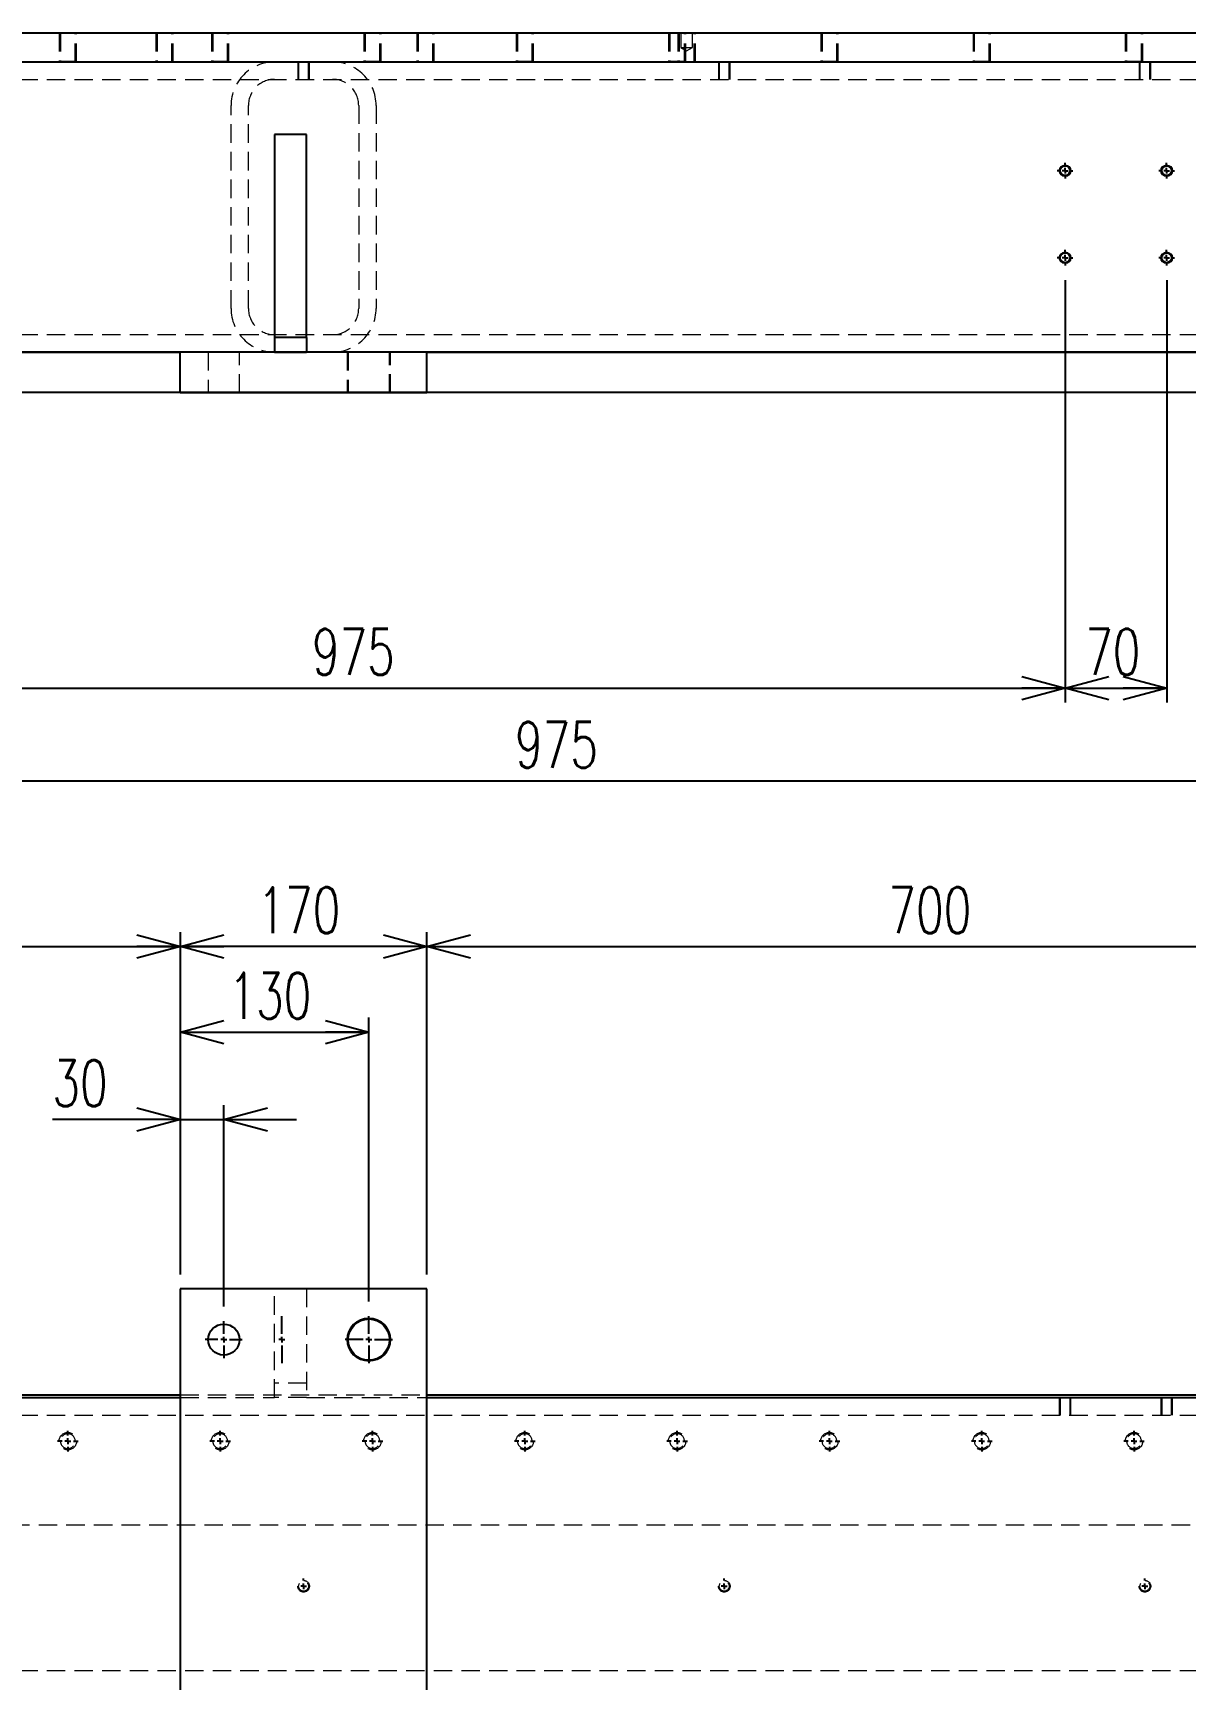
# Model space of a CAD drawing. Header units: millimetres. Extents: x 30 to 8380, y 30 to 5898.
# Drawn here: x 6389 to 7183, y 1887 to 3021 of the extents above; entities that cross this region are included whole.
import ezdxf

# ---------------------------------------------------------------- set-up
doc = ezdxf.new("R2010")
doc.units = ezdxf.units.MM
doc.header["$LTSCALE"] = 10
doc.linetypes.add('HIDDEN', pattern=[1.905, 1.27, -0.635])
doc.layers.add('FORMAT', color=7, linetype='Continuous')
doc.styles.add('SLDTEXTSTYLE0', font='TXT', dxfattribs={"width": 0.7, "bigfont": 'bigfont'})
doc.dimstyles.new('SLDDIMSTYLE2', dxfattribs={"dimtxt": 36.380208, "dimasz": 30, "dimexe": 0, "dimexo": 0.0625, "dimgap": 9.095052, "dimtad": 3, "dimrnd": 1e-09, "dimzin": 12, "dimdsep": 46, "dimtxsty": 'SLDTEXTSTYLE0', "dimblk1": 'OPEN30', "dimblk2": 'OPEN30', "dimsah": 1, "dimcen": 0.09, "dimadec": 0, "dimazin": 3, "dimtfac": 1, "dimtdec": 3, "dimtmove": 0, "dimatfit": 0, "dimldrblk": 'OPEN30', "dimfxl": 1, "dimfrac": 2, "dimtolj": 1, "dimtzin": 12, "dimarcsym": 0})
doc.dimstyles.new('SLDDIMSTYLE3', dxfattribs={"dimtxt": 36.380208, "dimasz": 30, "dimexe": 0, "dimexo": 0.0625, "dimgap": 9.095052, "dimtad": 3, "dimrnd": 1e-09, "dimzin": 12, "dimdsep": 46, "dimtxsty": 'SLDTEXTSTYLE0', "dimblk1": 'OPEN30', "dimblk2": 'OPEN30', "dimsah": 1, "dimcen": 0.09, "dimadec": 0, "dimazin": 3, "dimtfac": 1, "dimtdec": 3, "dimtofl": 0, "dimtmove": 0, "dimatfit": 3, "dimldrblk": 'OPEN30', "dimfxl": 1, "dimfrac": 2, "dimtolj": 1, "dimtzin": 12, "dimarcsym": 0})

# ---------------------------------------------------------------- blocks, each defined once
blk = doc.blocks.new('_Open30')
at = {"color": 0, "linetype": 'ByBlock', "lineweight": -2}
for p, q in [((-1, 0.267949), (0, 0)), ((0, 0), (-1, -0.267949)), ((0, 0), (-1, 0))]:
    blk.add_line(p, q, dxfattribs=at)
blk = doc.blocks.new('_D_2')
at = {"layer": 'FORMAT', "transparency": 16777216}
for p, q in [((2744.3, 2801.5), (2744.3, 2851.5)), ((7350.5, 2801.5), (2734.3, 2801.5)), ((2744.3, 2773.5), (2744.3, 2801.5)), ((7350.5, 2773.5), (2734.3, 2773.5)), ((2744.3, 2773.5), (2744.3, 2679.9))]:
    blk.add_line(p, q, dxfattribs=at)
for centre, start, end in [((2723.1, 2684.9), 63.4349, 116.5651), ((2723.1, 2727.2), 243.4349, 296.5651)]:
    blk.add_arc(centre, 47.3, start, end, dxfattribs=at)
at = {"layer": 'FORMAT', "transparency": 16777216, "xscale": 30, "yscale": 30}
for p, rotation in [((2744.3, 2801.5, -530), 270), ((2744.3, 2773.5, -530), 90)]:
    blk.add_blockref('_Open30', p, dxfattribs=dict(at, rotation=rotation))
at = {"layer": 'FORMAT', "transparency": 16777216, "insert": (2703.3, 2684.9), "char_height": 31.75, "attachment_point": 1, "rotation": 90, "style": 'SLDTEXTSTYLE0'}
blk.add_mtext('28', dxfattribs=at)
blk = doc.blocks.new('_D_16')
at = {"layer": 'FORMAT', "transparency": 16777216}
for p, q in [((6125.5, 2851.1), (6125.5, 2559.8)), ((7100.5, 2851.1), (7100.5, 2559.8)), ((6125.5, 2569.8), (7100.5, 2569.8))]:
    blk.add_line(p, q, dxfattribs=at)
at = {"layer": 'FORMAT', "transparency": 16777216, "xscale": 30, "yscale": 30, "rotation": 180}
blk.add_blockref('_Open30', (6125.5, 2569.8, -530), dxfattribs=at)
at = {"layer": 'FORMAT', "transparency": 16777216, "xscale": 30, "yscale": 30}
blk.add_blockref('_Open30', (7100.5, 2569.8, -530), dxfattribs=at)
at = {"layer": 'FORMAT', "transparency": 16777216, "insert": (6581.2, 2610.7), "char_height": 31.75, "attachment_point": 1, "style": 'SLDTEXTSTYLE0'}
blk.add_mtext('975', dxfattribs=at)
blk = doc.blocks.new('_D_17')
at = {"layer": 'FORMAT', "transparency": 16777216}
for p, q in [((7100.5, 2851.1), (7100.5, 2559.8)), ((7170.5, 2851.1), (7170.5, 2559.8)), ((7100.5, 2569.8), (7170.5, 2569.8))]:
    blk.add_line(p, q, dxfattribs=at)
at = {"layer": 'FORMAT', "transparency": 16777216, "xscale": 30, "yscale": 30, "rotation": 180}
blk.add_blockref('_Open30', (7100.5, 2569.8, -530), dxfattribs=at)
at = {"layer": 'FORMAT', "transparency": 16777216, "xscale": 30, "yscale": 30}
blk.add_blockref('_Open30', (7170.5, 2569.8, -530), dxfattribs=at)
at = {"layer": 'FORMAT', "transparency": 16777216, "insert": (7114.3, 2610.7), "char_height": 31.75, "attachment_point": 1, "style": 'SLDTEXTSTYLE0'}
blk.add_mtext('70', dxfattribs=at)
blk = doc.blocks.new('_D_20')
at = {"layer": 'FORMAT', "transparency": 16777216}
for p, q in [((6265.5, 2835.2), (6265.5, 2495.8)), ((7240.5, 2835.2), (7240.5, 2495.8)), ((7240.5, 2505.8), (6265.5, 2505.8))]:
    blk.add_line(p, q, dxfattribs=at)
at = {"layer": 'FORMAT', "transparency": 16777216, "xscale": 30, "yscale": 30, "rotation": 180}
blk.add_blockref('_Open30', (6265.5, 2505.8, -530), dxfattribs=at)
at = {"layer": 'FORMAT', "transparency": 16777216, "xscale": 30, "yscale": 30}
blk.add_blockref('_Open30', (7240.5, 2505.8, -530), dxfattribs=at)
at = {"layer": 'FORMAT', "transparency": 16777216, "insert": (6721.2, 2546.7), "char_height": 31.75, "attachment_point": 1, "style": 'SLDTEXTSTYLE0'}
blk.add_mtext('975', dxfattribs=at)
blk = doc.blocks.new('SW_CENTERMARKSYMBOL_0')
at = {"layer": 'FORMAT', "color": 0}
for p, q in [((3896, 0), (3894.6, 0)), ((3900, 0), (3898, 0)), ((3900, 4), (3900, 5.4)), ((3900, 0), (3900, 2)), ((3900, 0), (3900, -2)), ((3900, 0), (3902, 0)), ((3904, 0), (3905.4, 0)), ((3900, -4), (3900, -5.4)), ((3900, -56), (3900, -54.6)), ((3896, -60), (3894.6, -60)), ((3900, -60), (3898, -60)), ((3900, -60), (3900, -58)), ((3900, -60), (3900, -62)), ((3900, -60), (3902, -60)), ((3900, -64), (3900, -65.4)), ((3904, -60), (3905.4, -60))]:
    blk.add_line(p, q, dxfattribs=at)
blk = doc.blocks.new('SW_CENTERMARKSYMBOL_10')
at = {"layer": 'FORMAT', "color": 0}
for p, q in [((-4, 0), (-5.4, 0)), ((0, 0), (-2, 0)), ((0, 4), (0, 5.4)), ((0, 0), (0, 2)), ((0, 0), (0, -2)), ((0, 0), (2, 0)), ((4, 0), (5.4, 0)), ((0, -4), (0, -5.4))]:
    blk.add_line(p, q, dxfattribs=at)
blk = doc.blocks.new('SW_CENTERMARKSYMBOL_11')
at = {"layer": 'FORMAT', "color": 0}
for p, q in [((-4, 0), (-5.4, 0)), ((0, 0), (-2, 0)), ((0, 4), (0, 5.4)), ((0, 0), (0, 2)), ((0, 0), (0, -2)), ((0, 0), (2, 0)), ((4, 0), (5.4, 0)), ((0, -4), (0, -5.4))]:
    blk.add_line(p, q, dxfattribs=at)
blk = doc.blocks.new('_D_95')
at = {"layer": 'FORMAT', "transparency": 16777216}
for p, q in [((6490.5, 2165.7), (6490.5, 2401.7)), ((6660.5, 2165.7), (6660.5, 2401.7)), ((6660.5, 2391.7), (6490.5, 2391.7))]:
    blk.add_line(p, q, dxfattribs=at)
at = {"layer": 'FORMAT', "transparency": 16777216, "xscale": 30, "yscale": 30, "rotation": 180}
blk.add_blockref('_Open30', (6490.5, 2391.7, -104), dxfattribs=at)
at = {"layer": 'FORMAT', "transparency": 16777216, "xscale": 30, "yscale": 30}
blk.add_blockref('_Open30', (6660.5, 2391.7, -104), dxfattribs=at)
at = {"layer": 'FORMAT', "transparency": 16777216, "insert": (6543.7, 2432.6), "char_height": 31.75, "attachment_point": 1, "style": 'SLDTEXTSTYLE0'}
blk.add_mtext('170', dxfattribs=at)
blk = doc.blocks.new('_D_105')
at = {"layer": 'FORMAT', "transparency": 16777216}
for p, q in [((5790.5, 2165.7), (5790.5, 2401.7)), ((6490.5, 2165.7), (6490.5, 2401.7)), ((5790.5, 2391.7), (6490.5, 2391.7))]:
    blk.add_line(p, q, dxfattribs=at)
at = {"layer": 'FORMAT', "transparency": 16777216, "xscale": 30, "yscale": 30, "rotation": 180}
blk.add_blockref('_Open30', (5790.5, 2391.7, -104), dxfattribs=at)
at = {"layer": 'FORMAT', "transparency": 16777216, "xscale": 30, "yscale": 30}
blk.add_blockref('_Open30', (6490.5, 2391.7, -104), dxfattribs=at)
at = {"layer": 'FORMAT', "transparency": 16777216, "insert": (6108.7, 2432.6), "char_height": 31.75, "attachment_point": 1, "style": 'SLDTEXTSTYLE0'}
blk.add_mtext('700', dxfattribs=at)
blk = doc.blocks.new('_D_106')
at = {"layer": 'FORMAT', "transparency": 16777216}
for p, q in [((6660.5, 2165.7), (6660.5, 2401.7)), ((7360.5, 2165.7), (7360.5, 2401.7)), ((6660.5, 2391.7), (7360.5, 2391.7))]:
    blk.add_line(p, q, dxfattribs=at)
at = {"layer": 'FORMAT', "transparency": 16777216, "xscale": 30, "yscale": 30, "rotation": 180}
blk.add_blockref('_Open30', (6660.5, 2391.7, -104), dxfattribs=at)
at = {"layer": 'FORMAT', "transparency": 16777216, "xscale": 30, "yscale": 30}
blk.add_blockref('_Open30', (7360.5, 2391.7, -104), dxfattribs=at)
at = {"layer": 'FORMAT', "transparency": 16777216, "insert": (6978.7, 2432.6), "char_height": 31.75, "attachment_point": 1, "style": 'SLDTEXTSTYLE0'}
blk.add_mtext('700', dxfattribs=at)
blk = doc.blocks.new('_D_116')
at = {"layer": 'FORMAT', "transparency": 16777216}
for p, q in [((6490.5, 2165.7), (6490.5, 2342.7)), ((6620.5, 2147), (6620.5, 2342.7)), ((6490.5, 2332.7), (6620.5, 2332.7))]:
    blk.add_line(p, q, dxfattribs=at)
at = {"layer": 'FORMAT', "transparency": 16777216, "xscale": 30, "yscale": 30, "rotation": 180}
blk.add_blockref('_Open30', (6490.5, 2332.7, -104), dxfattribs=at)
at = {"layer": 'FORMAT', "transparency": 16777216, "xscale": 30, "yscale": 30}
blk.add_blockref('_Open30', (6620.5, 2332.7, -104), dxfattribs=at)
at = {"layer": 'FORMAT', "transparency": 16777216, "insert": (6523.7, 2373.6), "char_height": 31.75, "attachment_point": 1, "style": 'SLDTEXTSTYLE0'}
blk.add_mtext('130', dxfattribs=at)
blk = doc.blocks.new('_D_117')
at = {"layer": 'FORMAT', "transparency": 16777216}
for p, q in [((6490.5, 2165.7), (6490.5, 2282.4)), ((6520.5, 2143.5), (6520.5, 2282.4)), ((6490.5, 2272.4), (6402.3, 2272.4)), ((6490.5, 2272.4), (6520.5, 2272.4)), ((6520.5, 2272.4), (6570.5, 2272.4))]:
    blk.add_line(p, q, dxfattribs=at)
at = {"layer": 'FORMAT', "transparency": 16777216, "xscale": 30, "yscale": 30}
blk.add_blockref('_Open30', (6490.5, 2272.4, -104), dxfattribs=at)
at = {"layer": 'FORMAT', "transparency": 16777216, "xscale": 30, "yscale": 30, "rotation": 180}
blk.add_blockref('_Open30', (6520.5, 2272.4, -104), dxfattribs=at)
at = {"layer": 'FORMAT', "transparency": 16777216, "insert": (6402.3, 2313.3), "char_height": 31.75, "attachment_point": 1, "style": 'SLDTEXTSTYLE0'}
blk.add_mtext('30', dxfattribs=at)
blk = doc.blocks.new('SW_CENTERMARKSYMBOL_74')
at = {"layer": 'FORMAT', "color": 0}
for p, q in [((-1054, 0), (-1057.1, 0)), ((-1050, 0), (-1052, 0)), ((-1050, 4), (-1050, 7.1)), ((-1050, 0), (-1050, 2)), ((-1050, 0), (-1050, -2)), ((-1050, 0), (-1048, 0)), ((-1046, 0), (-1042.9, 0)), ((-949, 0), (-952.1, 0)), ((-945, 0), (-947, 0)), ((-945, 4), (-945, 7.1)), ((-945, 0), (-945, 2)), ((-945, 0), (-945, -2)), ((-945, 0), (-943, 0)), ((-941, 0), (-937.9, 0)), ((-844, 0), (-847.1, 0)), ((-840, 0), (-842, 0)), ((-840, 4), (-840, 7.1)), ((-840, 0), (-840, 2)), ((-840, 0), (-840, -2)), ((-840, 0), (-838, 0)), ((-836, 0), (-832.9, 0)), ((-739, 0), (-742.1, 0)), ((-735, 0), (-737, 0)), ((-735, 4), (-735, 7.1)), ((-735, 0), (-735, 2)), ((-735, 0), (-735, -2)), ((-735, 0), (-733, 0)), ((-731, 0), (-727.9, 0)), ((-634, 0), (-637.1, 0)), ((-630, 0), (-632, 0)), ((-630, 4), (-630, 7.1)), ((-630, 0), (-630, 2)), ((-630, 0), (-630, -2)), ((-630, 0), (-628, 0)), ((-626, 0), (-622.9, 0)), ((-529, 0), (-532.1, 0)), ((-525, 0), (-527, 0)), ((-525, 4), (-525, 7.1)), ((-525, 0), (-525, 2)), ((-525, 0), (-525, -2)), ((-525, 0), (-523, 0)), ((-521, 0), (-517.9, 0)), ((-424, 0), (-427.1, 0)), ((-420, 0), (-422, 0)), ((-420, 4), (-420, 7.1)), ((-420, 0), (-420, 2)), ((-420, 0), (-420, -2)), ((-420, 0), (-418, 0)), ((-416, 0), (-412.9, 0)), ((-319, 0), (-322.1, 0)), ((-315, 0), (-317, 0)), ((-315, 4), (-315, 7.1)), ((-315, 0), (-315, 2)), ((-315, 0), (-315, -2)), ((-315, 0), (-313, 0)), ((-311, 0), (-307.9, 0)), ((-1050, -4), (-1050, -7.1)), ((-945, -4), (-945, -7.1)), ((-840, -4), (-840, -7.1)), ((-735, -4), (-735, -7.1)), ((-630, -4), (-630, -7.1)), ((-525, -4), (-525, -7.1)), ((-420, -4), (-420, -7.1)), ((-315, -4), (-315, -7.1))]:
    blk.add_line(p, q, dxfattribs=at)
blk = doc.blocks.new('SW_CENTERMARKSYMBOL_75')
at = {"layer": 'FORMAT', "color": 0}
for p, q in [((-870, 0), (-872, 0)), ((-870, 4), (-870, 5.4)), ((-870, 0), (-870, 2)), ((-870, 0), (-870, -2)), ((-870, 0), (-868, 0)), ((-580, 0), (-582, 0)), ((-580, 4), (-580, 5.4)), ((-580, 0), (-580, 2)), ((-580, 0), (-580, -2)), ((-580, 0), (-578, 0)), ((-290, 0), (-292, 0)), ((-290, 4), (-290, 5.4)), ((-290, 0), (-290, 2)), ((-290, 0), (-290, -2)), ((-290, 0), (-288, 0))]:
    blk.add_line(p, q, dxfattribs=at)
blk = doc.blocks.new('SW_CENTERMARKSYMBOL_78')
at = {"layer": 'FORMAT', "color": 0}
for p, q in [((2550, 4), (2550, 16.25)), ((2550, 0), (2548, 0)), ((2550, 0), (2550, 2)), ((2550, 0), (2550, -2)), ((2550, 0), (2552, 0)), ((2550, -4), (2550, -16.25))]:
    blk.add_line(p, q, dxfattribs=at)
blk = doc.blocks.new('SW_CENTERMARKSYMBOL_97')
at = {"layer": 'FORMAT', "color": 0}
for p, q in [((0, 4), (0, 16.25)), ((-4, 0), (-16.25, 0)), ((0, 0), (-2, 0)), ((0, 0), (0, 2)), ((0, 0), (0, -2)), ((0, 0), (2, 0)), ((4, 0), (16.25, 0)), ((0, -4), (0, -16.25))]:
    blk.add_line(p, q, dxfattribs=at)
blk = doc.blocks.new('SW_CENTERMARKSYMBOL_103')
at = {"layer": 'FORMAT', "color": 0}
for p, q in [((0, 4), (0, 12.75)), ((-4, 0), (-12.75, 0)), ((0, 0), (-2, 0)), ((0, 0), (0, 2)), ((0, 0), (0, -2)), ((0, 0), (2, 0)), ((4, 0), (12.75, 0)), ((0, -4), (0, -12.75))]:
    blk.add_line(p, q, dxfattribs=at)

msp = doc.modelspace()

# ---------------------------------------------------------------- linework, layer by layer
at = {"color": 7, "linetype": 'Continuous', "lineweight": 25}
for p, q in [((2950.4504656, 3021.4899875), (7510.4504656, 3021.4899875)), ((2950.4504656, 3001.4899875), (7510.4504656, 3001.4899875)), ((6418.0445799, 3001.4889875), (6407.8563512, 3001.4889875)), ((6523.0445799, 3001.4889875), (6512.8563512, 3001.4889875)), ((6628.0445799, 3001.4889875), (6617.8563512, 3001.4889875)), ((6733.0445799, 3001.4889875), (6722.8563512, 3001.4889875)), ((6838.0445799, 3001.4889875), (6827.8563512, 3001.4889875)), ((6943.0445799, 3001.4889875), (6932.8563512, 3001.4889875)), ((7048.0445799, 3001.4889875), (7037.8563512, 3001.4889875)), ((7153.0445799, 3001.4889875), (7142.8563512, 3001.4889875)), ((6577.4504656, 2951.4899875), (6555.4504656, 2951.4899875)), ((6555.4504656, 2951.4899875), (6555.4504656, 2811.4899875)), ((6577.4504656, 2811.4899875), (6577.4504656, 2951.4899875)), ((6555.4504656, 2811.4899875), (6555.4504656, 2801.4899875)), ((6577.4504656, 2811.4899875), (6555.4504656, 2811.4899875)), ((6577.4504656, 2811.4899875), (6577.4504656, 2801.4899875)), ((5790.4504656, 2801.4899875), (6490.4504656, 2801.4899875)), ((6490.4504656, 2773.4899875), (6490.4504656, 2801.4899875)), ((6660.4504656, 2801.4899875), (6490.4504656, 2801.4899875)), ((6555.4504656, 2801.4899875), (6577.4504656, 2801.4899875)), ((6660.4504656, 2801.4899875), (7360.4504656, 2801.4899875)), ((6660.4504656, 2773.4899875), (6660.4504656, 2801.4899875)), ((6660.4504656, 2773.4899875), (6490.4504656, 2773.4899875)), ((6660.4504656, 2155.7070857), (6490.4504656, 2155.7070857)), ((6490.4504656, 2155.7070857), (6490.4504656, 945.7070857)), ((6660.4504656, 945.7070857), (6660.4504656, 2155.7070857)), ((5790.4504656, 2082.7070857), (6490.4504656, 2082.7070857)), ((5790.4504656, 2080.7070857), (6490.4504656, 2080.7070857)), ((6660.4504656, 2082.7070857), (7360.4504656, 2082.7070857)), ((6660.4504656, 2080.7070857), (7360.4504656, 2080.7070857))]:
    msp.add_line(p, q, dxfattribs=at)
at = {"color": 7, "linetype": 'HIDDEN', "lineweight": 18}
for p, q in [((6406.9504656, 3021.4899875), (6406.9504656, 3001.4899875)), ((6407.8504656, 3021.4899875), (6407.8504656, 3001.4899875)), ((6418.0504656, 3001.4899875), (6418.0504656, 3021.4899875)), ((6418.9504656, 3001.4899875), (6418.9504656, 3021.4899875)), ((6473.5504656, 3021.4899875), (6473.5504656, 3001.4899875)), ((6474.4504656, 3021.4899875), (6474.4504656, 3001.4899875)), ((6484.6504656, 3001.4899875), (6484.6504656, 3021.4899875)), ((6485.5504656, 3001.4899875), (6485.5504656, 3021.4899875)), ((6511.9504656, 3021.4899875), (6511.9504656, 3001.4899875)), ((6512.8504656, 3021.4899875), (6512.8504656, 3001.4899875)), ((6523.0504656, 3001.4899875), (6523.0504656, 3021.4899875)), ((6523.9504656, 3001.4899875), (6523.9504656, 3021.4899875)), ((6616.9504656, 3021.4899875), (6616.9504656, 3001.4899875)), ((6617.8504656, 3021.4899875), (6617.8504656, 3001.4899875)), ((6628.0504656, 3001.4899875), (6628.0504656, 3021.4899875)), ((6628.9504656, 3001.4899875), (6628.9504656, 3021.4899875)), ((6653.5504656, 3021.4899875), (6653.5504656, 3001.4899875)), ((6654.4504656, 3021.4899875), (6654.4504656, 3001.4899875)), ((6664.6504656, 3001.4899875), (6664.6504656, 3021.4899875)), ((6665.5504656, 3001.4899875), (6665.5504656, 3021.4899875)), ((6721.9504656, 3021.4899875), (6721.9504656, 3001.4899875)), ((6722.8504656, 3021.4899875), (6722.8504656, 3001.4899875)), ((6733.0504656, 3001.4899875), (6733.0504656, 3021.4899875)), ((6733.9504656, 3001.4899875), (6733.9504656, 3021.4899875)), ((6826.9504656, 3021.4899875), (6826.9504656, 3001.4899875)), ((6827.8504656, 3021.4899875), (6827.8504656, 3001.4899875)), ((6833.5504656, 3021.4899875), (6833.5504656, 3001.4899875)), ((6834.4504656, 3021.4899875), (6834.4504656, 3001.4899875)), ((6835.5504656, 3021.4899875), (6835.5504656, 3011.4899875)), ((6838.0504656, 3001.4899875), (6838.0504656, 3021.4899875)), ((6838.9504656, 3001.4899875), (6838.9504656, 3021.4899875)), ((6843.5504656, 3011.4899875), (6843.5504656, 3021.4899875)), ((6844.6504656, 3001.4899875), (6844.6504656, 3021.4899875)), ((6845.5504656, 3001.4899875), (6845.5504656, 3021.4899875)), ((6931.9504656, 3021.4899875), (6931.9504656, 3001.4899875)), ((6932.8504656, 3021.4899875), (6932.8504656, 3001.4899875)), ((6943.0504656, 3001.4899875), (6943.0504656, 3021.4899875)), ((6943.9504656, 3001.4899875), (6943.9504656, 3021.4899875)), ((7036.9504656, 3021.4899875), (7036.9504656, 3001.4899875)), ((7037.8504656, 3021.4899875), (7037.8504656, 3001.4899875)), ((7048.0504656, 3001.4899875), (7048.0504656, 3021.4899875)), ((7048.9504656, 3001.4899875), (7048.9504656, 3021.4899875)), ((7141.9504656, 3021.4899875), (7141.9504656, 3001.4899875)), ((7142.8504656, 3021.4899875), (7142.8504656, 3001.4899875)), ((7153.0504656, 3001.4899875), (7153.0504656, 3021.4899875)), ((7153.9504656, 3001.4899875), (7153.9504656, 3021.4899875)), ((6835.5504656, 3011.4899875), (6839.5504656, 3011.4899875)), ((6835.5504656, 3011.4899875), (6839.5504656, 3009.0865451)), ((6839.5504656, 3011.4899875), (6843.5504656, 3011.4899875)), ((6839.5504656, 3009.0865451), (6843.5504656, 3011.4899875)), ((6407.8504656, 3001.4899875), (6407.8504656, 3001.4889875)), ((6407.8504656, 3001.4889875), (6407.8563512, 3001.4889875)), ((6418.0445799, 3001.4889875), (6418.0504656, 3001.4889875)), ((6418.0504656, 3001.4889875), (6418.0504656, 3001.4899875)), ((6512.8504656, 3001.4899875), (6512.8504656, 3001.4889875)), ((6512.8504656, 3001.4889875), (6512.8563512, 3001.4889875)), ((6523.0445799, 3001.4889875), (6523.0504656, 3001.4889875)), ((6523.0504656, 3001.4889875), (6523.0504656, 3001.4899875)), ((6571.4504656, 3001.4899875), (6571.4504656, 2989.4899875)), ((6572.0504656, 3001.4899875), (6572.0504656, 2989.4899875)), ((6578.8504656, 2989.4899875), (6578.8504656, 3001.4899875)), ((6579.4504656, 2989.4899875), (6579.4504656, 3001.4899875)), ((6617.8504656, 3001.4899875), (6617.8504656, 3001.4889875)), ((6617.8504656, 3001.4889875), (6617.8563512, 3001.4889875)), ((6628.0445799, 3001.4889875), (6628.0504656, 3001.4889875)), ((6628.0504656, 3001.4889875), (6628.0504656, 3001.4899875)), ((6722.8504656, 3001.4899875), (6722.8504656, 3001.4889875)), ((6722.8504656, 3001.4889875), (6722.8563512, 3001.4889875)), ((6733.0445799, 3001.4889875), (6733.0504656, 3001.4889875)), ((6733.0504656, 3001.4889875), (6733.0504656, 3001.4899875)), ((6827.8504656, 3001.4899875), (6827.8504656, 3001.4889875)), ((6827.8504656, 3001.4889875), (6827.8563512, 3001.4889875)), ((6838.0445799, 3001.4889875), (6838.0504656, 3001.4889875)), ((6838.0504656, 3001.4889875), (6838.0504656, 3001.4899875)), ((6861.4504656, 3001.4899875), (6861.4504656, 2989.4899875)), ((6862.0504656, 3001.4899875), (6862.0504656, 2989.4899875)), ((6868.8504656, 2989.4899875), (6868.8504656, 3001.4899875)), ((6869.4504656, 2989.4899875), (6869.4504656, 3001.4899875)), ((6932.8504656, 3001.4899875), (6932.8504656, 3001.4889875)), ((6932.8504656, 3001.4889875), (6932.8563512, 3001.4889875)), ((6943.0445799, 3001.4889875), (6943.0504656, 3001.4889875)), ((6943.0504656, 3001.4889875), (6943.0504656, 3001.4899875)), ((7037.8504656, 3001.4899875), (7037.8504656, 3001.4889875)), ((7037.8504656, 3001.4889875), (7037.8563512, 3001.4889875)), ((7048.0445799, 3001.4889875), (7048.0504656, 3001.4889875)), ((7048.0504656, 3001.4889875), (7048.0504656, 3001.4899875)), ((7142.8504656, 3001.4899875), (7142.8504656, 3001.4889875)), ((7142.8504656, 3001.4889875), (7142.8563512, 3001.4889875)), ((7151.4504656, 3001.4899875), (7151.4504656, 2989.4899875)), ((7152.0504656, 3001.4899875), (7152.0504656, 2989.4899875)), ((7153.0445799, 3001.4889875), (7153.0504656, 3001.4889875)), ((7153.0504656, 3001.4889875), (7153.0504656, 3001.4899875)), ((7158.8504656, 2989.4899875), (7158.8504656, 3001.4899875)), ((7159.4504656, 2989.4899875), (7159.4504656, 3001.4899875)), ((2950.4504656, 2989.4899875), (7530.4504656, 2989.4899875)), ((6525.4504656, 2831.4899875), (6525.4504656, 2971.4899875)), ((6537.4504656, 2831.4899875), (6537.4504656, 2971.4899875)), ((6613.4504656, 2971.4899875), (6613.4504656, 2831.4899875)), ((6625.4504656, 2971.4899875), (6625.4504656, 2831.4899875)), ((2950.4504656, 2813.4899875), (7530.4504656, 2813.4899875)), ((6509.7004656, 2801.4899875), (6509.7004656, 2773.4899875)), ((6531.2004656, 2773.4899875), (6531.2004656, 2801.4899875)), ((6605.4504656, 2801.4899875), (6605.4504656, 2773.4899875)), ((6606.2004656, 2801.4899875), (6606.2004656, 2773.4899875)), ((6634.7004656, 2773.4899875), (6634.7004656, 2801.4899875)), ((6635.4504656, 2773.4899875), (6635.4504656, 2801.4899875)), ((6555.4504656, 2080.7070857), (6555.4504656, 2155.7070857)), ((6577.4504656, 2155.7070857), (6577.4504656, 2080.7070857)), ((6577.4504656, 2090.7070857), (6555.4504656, 2090.7070857)), ((6490.4504656, 2082.7070857), (6660.4504656, 2082.7070857)), ((6490.4504656, 2080.7070857), (6555.4504656, 2080.7070857)), ((6577.4504656, 2080.7070857), (6555.4504656, 2080.7070857)), ((6577.4504656, 2080.7070857), (6660.4504656, 2080.7070857)), ((7096.4504656, 2080.7070857), (7096.4504656, 2068.7070857)), ((7097.0504656, 2080.7070857), (7097.0504656, 2068.7070857)), ((7103.8504656, 2068.7070857), (7103.8504656, 2080.7070857)), ((7104.4504656, 2068.7070857), (7104.4504656, 2080.7070857)), ((7166.4504656, 2080.7070857), (7166.4504656, 2068.7070857)), ((7167.0504656, 2080.7070857), (7167.0504656, 2068.7070857)), ((7173.8504656, 2068.7070857), (7173.8504656, 2080.7070857)), ((7174.4504656, 2068.7070857), (7174.4504656, 2080.7070857)), ((2950.4504656, 2068.7070857), (7530.4504656, 2068.7070857)), ((7510.4504656, 1992.7070857), (2950.4504656, 1992.7070857)), ((2950.4504656, 1892.7070857), (7530.4504656, 1892.7070857))]:
    msp.add_line(p, q, dxfattribs=at)
at = {"color": 7, "linetype": 'Continuous', "lineweight": 18}
for centre, radius in [((7100.4504656, 2926.4899875), 4), ((7170.4504656, 2926.4899875), 4), ((7100.4504656, 2866.4899875), 4), ((7170.4504656, 2866.4899875), 4), ((6620.4504656, 2120.7070857), 15)]:
    msp.add_circle(centre, radius, dxfattribs=at)
at = {"color": 7, "linetype": 'Continuous', "lineweight": 25}
for centre, radius in [((7100.4504656, 2926.4899875), 3.4), ((7170.4504656, 2926.4899875), 3.4), ((7100.4504656, 2866.4899875), 3.4), ((7170.4504656, 2866.4899875), 3.4), ((6620.4504656, 2120.7070857), 14.25), ((6520.4504656, 2120.7070857), 10.75)]:
    msp.add_circle(centre, radius, dxfattribs=at)
at = {"color": 7, "linetype": 'HIDDEN', "lineweight": 18}
for centre, radius in [((6412.9504656, 2050.7070857), 6), ((6517.9504656, 2050.7070857), 6), ((6622.9504656, 2050.7070857), 6), ((6727.9504656, 2050.7070857), 6), ((6832.9504656, 2050.7070857), 6), ((6937.9504656, 2050.7070857), 6), ((7042.9504656, 2050.7070857), 6), ((7147.9504656, 2050.7070857), 6), ((6575.4504656, 1950.7070857), 4), ((6575.4504656, 1950.7070857), 3.4), ((6865.4504656, 1950.7070857), 4), ((6865.4504656, 1950.7070857), 3.4), ((7155.4504656, 1950.7070857), 4), ((7155.4504656, 1950.7070857), 3.4)]:
    msp.add_circle(centre, radius, dxfattribs=at)
for centre, radius, start, end in [((6555.4504656, 2971.4899875), 30, 90, 180), ((6595.4504656, 2971.4899875), 30, 0, 90), ((6555.4504656, 2971.4899875), 18, 90, 180), ((6595.4504656, 2971.4899875), 18, 0, 90), ((6555.4504656, 2831.4899875), 30, 180, 270), ((6555.4504656, 2831.4899875), 18, 180, 270), ((6595.4504656, 2831.4899875), 18, 270, 0), ((6595.4504656, 2831.4899875), 30, 270, 0), ((6412.9504656, 2050.7070857), 5.1, 2.7529072094, 177.2470927906), ((6517.9504656, 2050.7070857), 5.1, 2.7529072094, 177.2470927906), ((6622.9504656, 2050.7070857), 5.1, 2.7529072094, 177.2470927906), ((6727.9504656, 2050.7070857), 5.1, 2.7529072094, 177.2470927906), ((6832.9504656, 2050.7070857), 5.1, 2.7529072094, 177.2470927906), ((6937.9504656, 2050.7070857), 5.1, 2.7529072094, 177.2470927906), ((7042.9504656, 2050.7070857), 5.1, 2.7529072094, 177.2470927906), ((7147.9504656, 2050.7070857), 5.1, 2.7529072094, 177.2470927906), ((6412.9504656, 2050.7070857), 5.1, 177.2470927906, 2.7529072094), ((6517.9504656, 2050.7070857), 5.1, 177.2470927906, 2.7529072094), ((6622.9504656, 2050.7070857), 5.1, 177.2470927906, 2.7529072094), ((6727.9504656, 2050.7070857), 5.1, 177.2470927906, 2.7529072094), ((6832.9504656, 2050.7070857), 5.1, 177.2470927906, 2.7529072094), ((6937.9504656, 2050.7070857), 5.1, 177.2470927906, 2.7529072094), ((7042.9504656, 2050.7070857), 5.1, 177.2470927906, 2.7529072094), ((7147.9504656, 2050.7070857), 5.1, 177.2470927906, 2.7529072094)]:
    msp.add_arc(centre, radius, start, end, dxfattribs=at)
for points in [[(6512.8563512, 2050.9520326), (6512.8524287, 2050.8704564), (6512.8504656, 2050.7887589), (6512.8504656, 2050.7070857)], [(6523.0504656, 2050.7070857), (6523.0504656, 2050.7887589), (6523.0485025, 2050.8704564), (6523.0445799, 2050.9520326)], [(6617.8563512, 2050.9520326), (6617.8524287, 2050.8704564), (6617.8504656, 2050.7887589), (6617.8504656, 2050.7070857)], [(6628.0504656, 2050.7070857), (6628.0504656, 2050.7887589), (6628.0485025, 2050.8704564), (6628.0445799, 2050.9520326)]]:
    msp.add_open_spline(points, degree=3, dxfattribs=at)

# ---------------------------------------------------------------- block references
at = {"layer": 'FORMAT'}
for name, p in [('SW_CENTERMARKSYMBOL_0', (3270.4504656, 2926.4899875)), ('SW_CENTERMARKSYMBOL_11', (7100.4504656, 2926.4899875)), ('SW_CENTERMARKSYMBOL_10', (7100.4504656, 2866.4899875)), ('SW_CENTERMARKSYMBOL_78', (4010.4504656, 2120.7070857)), ('SW_CENTERMARKSYMBOL_103', (6520.4504656, 2120.7070857)), ('SW_CENTERMARKSYMBOL_97', (6620.4504656, 2120.7070857)), ('SW_CENTERMARKSYMBOL_74', (7462.9504656, 2050.7070857)), ('SW_CENTERMARKSYMBOL_75', (7445.4504656, 1950.7070857))]:
    msp.add_blockref(name, p, dxfattribs=at)

# ---------------------------------------------------------------- dimensions: what is measured, and where the dimension line sits
for base, p1, p2, dimstyle, picture, middle in [((7100.4504656, 2569.7983849), (6125.4504656, 2861.0899875), (7100.4504656, 2861.0899875), 'SLDDIMSTYLE3', '_D_16', (6612.9504656, 2569.7983849)), ((7170.4504656, 2569.7983849), (7100.4504656, 2861.0899875), (7170.4504656, 2861.0899875), 'SLDDIMSTYLE3', '_D_17', (7135.4504656, 2569.7983849)), ((6265.4504656, 2505.8015867), (7240.4504656, 2845.2399875), (6265.4504656, 2845.2399875), 'SLDDIMSTYLE3', '_D_20', (6752.9504656, 2505.8015867)), ((6490.4504656, 2391.7017435), (5790.4504656, 2155.7070857), (6490.4504656, 2155.7070857), 'SLDDIMSTYLE3', '_D_105', (6140.4504656, 2391.7017435)), ((6490.4504656, 2391.7017435), (6660.4504656, 2155.7070857), (6490.4504656, 2155.7070857), 'SLDDIMSTYLE3', '_D_95', (6575.4504656, 2391.7017435)), ((7360.4504656, 2391.7017435), (6660.4504656, 2155.7070857), (7360.4504656, 2155.7070857), 'SLDDIMSTYLE3', '_D_106', (7010.4504656, 2391.7017435)), ((6620.4504656, 2332.6590794), (6490.4504656, 2155.7070857), (6620.4504656, 2136.9570857), 'SLDDIMSTYLE3', '_D_116', (6555.4504656, 2332.6590794)), ((6520.4504656, 2272.3540613), (6490.4504656, 2155.7070857), (6520.4504656, 2133.4570857), 'SLDDIMSTYLE2', '_D_117', (6423.4570524, 2272.3540613))]:
    dim = msp.add_linear_dim(base=base, p1=p1, p2=p2, dimstyle=dimstyle, dxfattribs=at)
    dim.commit()
    dim.dimension.update_dxf_attribs({"geometry": picture, "text_midpoint": middle, "dimtype": 160})
dim = msp.add_linear_dim(base=(2744.2649272, 2801.4899875), p1=(7360.4504656, 2773.4899875), p2=(7360.4504656, 2801.4899875), angle=90, text='(<>)', dimstyle='SLDDIMSTYLE2', dxfattribs=at)
dim.commit()
dim.dimension.update_dxf_attribs({"geometry": '_D_2', "text_midpoint": (2744.2649272, 2706.0736877), "dimtype": 160})

doc.saveas('drawing.dxf')
